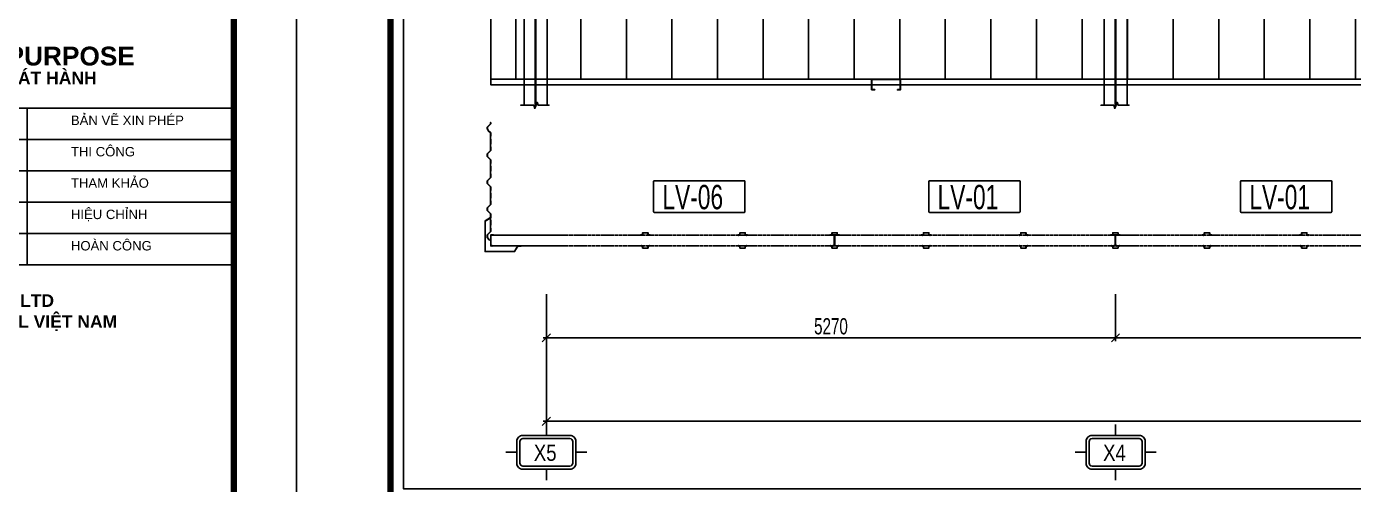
# Model space of a CAD drawing. Header units: inches. Extents: x 340055 to 349452, y -34649 to -30845.
# Drawn here: x 344817.4 to 345063.1, y -33601.5 to -33516.9 of the extents above; entities that cross this region are included whole.
import ezdxf
from ezdxf.enums import TextEntityAlignment as Align

# ---------------------------------------------------------------- set-up
doc = ezdxf.new("R2010")
doc.units = ezdxf.units.IN
doc.header["$MEASUREMENT"] = 0
doc.linetypes.add('DD3', pattern=[0.2, 0.1, -0.1])
for name, color, linetype in [('2', 2, 'Continuous'), ('3', 3, 'Continuous'), ('7', 7, 'Continuous'), ('8', 8, 'Continuous'), ('flashing', 6, 'Continuous'), ('NET IN', 3, 'Continuous')]:
    doc.layers.add(name, color=color, linetype=linetype)
for name, color, linetype, lineweight in [('TL-TIILE BLOCK A2$0$TL-TITLE BLOCK - TEXT @ 1', 7, 'Continuous', 25), ('TL-TIILE BLOCK A2$0$TL-TITLE BLOCK 1', 7, 'Continuous', 50), ('TL-TIILE BLOCK A2$0$TL-TITLE BLOCK 2', 7, 'Continuous', 25)]:
    doc.layers.add(name, color=color, linetype=linetype, lineweight=lineweight)
doc.styles.add('hx2', font='')
doc.styles.add('ST1H', font='vnshxh.shx', dxfattribs={"width": 0.7})
doc.styles.add('TL-TIILE BLOCK A2$0$MEP-TEXT T.BLOCK 1', font='arial.ttf', dxfattribs={"height": 1.5})
doc.styles.add('TL-TIILE BLOCK A2$0$MEP-TEXT T.BLOCK 2', font='arial.ttf')
doc.styles.add('TL-TIILE BLOCK A2$0$MEP-TEXT T.BLOCK 3', font='arial.ttf', dxfattribs={"height": 3})
doc.styles.get('hx2').set_extended_font_data('.VnArial NarrowH')
doc.dimstyles.new('50', dxfattribs={"dimtxt": 3, "dimasz": 1.5, "dimexe": 0.6, "dimexo": 0, "dimtad": 1, "dimdec": 0, "dimlfac": 50, "dimzin": 0, "dimdsep": 46, "dimtxsty": 'ST1H', "dimblk": 'OBLIQUE', "dimcen": 1, "dimdle": 0.6, "dimclrd": 8, "dimclre": 8, "dimclrt": 3, "dimadec": 0, "dimazin": 0, "dimtfac": 1, "dimtdec": 0, "dimtix": 1, "dimtofl": 0, "dimtmove": 0, "dimatfit": 3, "dimfxl": 0, "dimtolj": 1, "dimtzin": 0, "dimlwd": -1, "dimlwe": -1, "dimarcsym": 0})

# ---------------------------------------------------------------- blocks, each defined once
blk = doc.blocks.new('TENTRUC')
at = {"layer": '7'}
for p, q in [((0, 8.27), (0, 10.26)), ((-7.48, 5.13), (-5.48, 5.13)), ((5.48, 5.13), (7.48, 5.13)), ((0, 0), (0, 2))]:
    blk.add_line(p, q, dxfattribs=at)
blk.add_lwpolyline([(-4.36, 8.27), (4.36, 8.27, -0.414214), (5.48, 7.14), (5.48, 3.12, -0.414214), (4.36, 2), (-4.36, 2, -0.414214), (-5.48, 3.12), (-5.48, 7.14, -0.414214)], format="xyb", close=True, dxfattribs=at)
at = {"layer": '8', "ltscale": 15}
blk.add_lwpolyline([(-4.36, 7.68), (4.36, 7.68, -0.414214), (4.9, 7.14), (4.9, 3.12, -0.414214), (4.36, 2.58), (-4.36, 2.58, -0.414214), (-4.9, 3.12), (-4.9, 7.14, -0.414214)], format="xyb", close=True, dxfattribs=at)
at = {"layer": '3', "style": 'hx2'}
blk.add_attdef('TR', text='', height=2.9, dxfattribs=at).set_placement((-0.16, 3.83), align=Align.CENTER)
blk = doc.blocks.new('_Oblique')
at = {"color": 0, "linetype": 'ByBlock', "lineweight": -2}
blk.add_line((-0.5, -0.5), (0.5, 0.5), dxfattribs=at)
blk = doc.blocks.new('*D288')
at = {"color": 8, "transparency": 16777216}
for p, q in [((344913.61, -33566.34), (344913.61, -33575.03)), ((345019.01, -33566.34), (345019.01, -33575.03)), ((344913.01, -33574.43), (345019.61, -33574.43))]:
    blk.add_line(p, q, dxfattribs=at)
at = {"layer": 'Defpoints', "color": 0, "transparency": 16777216}
for p in [(344913.61, -33566.34), (345019.01, -33566.34), (345019.01, -33574.43)]:
    blk.add_point(p, dxfattribs=at)
at = {"color": 8, "transparency": 16777216, "xscale": 1.5, "yscale": 1.5, "zscale": 1.5, "rotation": 180}
blk.add_blockref('_Oblique', (344913.61, -33574.43), dxfattribs=at)
at = {"color": 8, "transparency": 16777216, "xscale": 1.5, "yscale": 1.5, "zscale": 1.5}
blk.add_blockref('_Oblique', (345019.01, -33574.43), dxfattribs=at)
at = {"color": 3, "transparency": 16777216, "insert": (344966.31, -33572.3), "char_height": 3, "attachment_point": 5, "style": 'ST1H'}
blk.add_mtext('\\A1;5270', dxfattribs=at)
blk = doc.blocks.new('*D289')
at = {"color": 8, "transparency": 16777216}
for p, q in [((345019.01, -33566.34), (345019.01, -33575.03)), ((345123.01, -33566.34), (345123.01, -33575.03)), ((345018.41, -33574.43), (345123.61, -33574.43))]:
    blk.add_line(p, q, dxfattribs=at)
at = {"layer": 'Defpoints', "color": 0, "transparency": 16777216}
for p in [(345019.01, -33566.34), (345123.01, -33566.34), (345123.01, -33574.43)]:
    blk.add_point(p, dxfattribs=at)
at = {"color": 8, "transparency": 16777216, "xscale": 1.5, "yscale": 1.5, "zscale": 1.5, "rotation": 180}
blk.add_blockref('_Oblique', (345019.01, -33574.43), dxfattribs=at)
at = {"color": 8, "transparency": 16777216, "xscale": 1.5, "yscale": 1.5, "zscale": 1.5}
blk.add_blockref('_Oblique', (345123.01, -33574.43), dxfattribs=at)
at = {"color": 3, "transparency": 16777216, "insert": (345071.01, -33572.3), "char_height": 3, "attachment_point": 5, "style": 'ST1H'}
blk.add_mtext('\\A1;5200', dxfattribs=at)
blk = doc.blocks.new('*D293')
at = {"color": 8, "transparency": 16777216}
for p, q in [((344913.61, -33566.34), (344913.61, -33590.45)), ((345446.91, -33566.34), (345446.91, -33590.45)), ((344913.01, -33589.85), (345447.51, -33589.85))]:
    blk.add_line(p, q, dxfattribs=at)
at = {"layer": 'Defpoints', "color": 0, "transparency": 16777216}
for p in [(344913.61, -33566.34), (345446.91, -33566.34), (345446.91, -33589.85)]:
    blk.add_point(p, dxfattribs=at)
at = {"color": 8, "transparency": 16777216, "xscale": 1.5, "yscale": 1.5, "zscale": 1.5, "rotation": 180}
blk.add_blockref('_Oblique', (344913.61, -33589.85), dxfattribs=at)
at = {"color": 8, "transparency": 16777216, "xscale": 1.5, "yscale": 1.5, "zscale": 1.5}
blk.add_blockref('_Oblique', (345446.91, -33589.85), dxfattribs=at)
at = {"color": 3, "transparency": 16777216, "insert": (345180.26, -33587.73), "char_height": 3, "attachment_point": 5, "style": 'ST1H'}
blk.add_mtext('\\A1;26665', dxfattribs=at)
blk = doc.blocks.new('RIVET')
at = {"color": 8}
for p, q in [((-4, -1), (-4, 1)), ((-4, -1), (-4, 1)), ((-4, 1), (-4, 0)), ((-4, 0), (-4, -1)), ((-1, -1), (-1, 1)), ((-1, 1), (0, 1)), ((0, 3), (0, 3)), ((0, 1), (0, 2)), ((0, 2), (1, 1)), ((0, -2), (0, 2)), ((0, -1), (0, 1)), ((1, -1), (1, 1)), ((1, 1), (1, 1)), ((1, 1), (1, -1)), ((0, -1), (-1, -1)), ((1, -1), (0, -2)), ((0, -2), (0, -1)), ((0, -2), (0, -2)), ((1, -1), (1, -1))]:
    blk.add_line(p, q, dxfattribs=at)
for centre, radius, start, end in [((-3, 0), 1.78, 64.6352, 125.2369), ((-3, 1), 0.634, 101.5667, 142.2309), ((-1, 3), 1.71, 240.4783, 268.3625), ((0, 2), 0.0625, 90, 180), ((0, 2), 0.0625, 26.5651, 90), ((0, 1), 0.0625, 270, 0), ((5, 1), 4.45, 179.0778, 187.9518), ((0, 1), 0.625, 0, 26.5651), ((6, -1), 4.85, 172.415, 180.5555), ((-3, 0), 1.78, 234.7631, 295.3648), ((-3, -1), 0.634, 217.7691, 258.4333), ((-1, -3), 1.71, 91.6375, 119.5217), ((0, -1), 0.0625, 0, 90), ((0, -2), 0.0625, 270, 333.4349), ((0, -2), 0.0625, 180, 270), ((0, -1), 0.625, 333.4349, 0)]:
    blk.add_arc(centre, radius, start, end, dxfattribs=at)
blk = doc.blocks.new('kt kien truc 1')
at = {"layer": 'Defpoints', "color": 8}
blk.add_lwpolyline([(0, 0), (594, 0), (594, 420), (0, 420)], close=True, dxfattribs=at)
at = {"layer": 'TL-TIILE BLOCK A2$0$TL-TITLE BLOCK 1', "const_width": 1}
blk.add_lwpolyline([(20, 10), (579, 10), (584, 15), (584, 405), (579, 410), (20, 410), (15, 405), (15, 15)], close=True, dxfattribs=at)
at = {"layer": 'TL-TIILE BLOCK A2$0$TL-TITLE BLOCK 2'}
for p, q in [((584, 262), (509, 262)), ((551, 262), (551, 237)), ((584, 257), (509, 257)), ((584, 252), (509, 252)), ((584, 247), (509, 247)), ((584, 242), (509, 242)), ((509, 237), (584, 237))]:
    blk.add_line(p, q, dxfattribs=at)
at = {"layer": 'TL-TIILE BLOCK A2$0$TL-TITLE BLOCK - TEXT @ 1', "attachment_point": 1}
for s, width, heights, insert, char_height, style in [('\\pi11.8638;{\\fArial|b1|i0|c0|p34;ISSUANCE PURPOSE}', 66.5482, [0], (513.01, 271.79), 3, 'TL-TIILE BLOCK A2$0$MEP-TEXT T.BLOCK 3'), ('\\pi17.8812;{\\fArial|b1|i0|c0|p34;MỤC ĐÍCH PHÁT HÀNH}', 66.5482, [0], (513.01, 267.79), 2, 'TL-TIILE BLOCK A2$0$MEP-TEXT T.BLOCK 2'), ('BẢN VẼ XIN PHÉP', 44.9946, [0], (557.97, 260.79), 1.5, 'TL-TIILE BLOCK A2$0$MEP-TEXT T.BLOCK 1'), ('THI CÔNG', 44.9946, [0], (557.97, 255.79), 1.5, 'TL-TIILE BLOCK A2$0$MEP-TEXT T.BLOCK 1'), ('THAM KHẢO', 44.9946, [0], (557.97, 250.79), 1.5, 'TL-TIILE BLOCK A2$0$MEP-TEXT T.BLOCK 1'), ('HIỆU CHỈNH', 44.9946, [1.55], (557.97, 245.79), 1.5, 'TL-TIILE BLOCK A2$0$MEP-TEXT T.BLOCK 1'), ('HOÀN CÔNG', 44.9946, [0], (557.97, 240.79), 1.5, 'TL-TIILE BLOCK A2$0$MEP-TEXT T.BLOCK 1'), ('\\pi5.64586;{\\fArial|b1|i0|c0|p34;AKZO NOBEL VIETNAM CO., LTD\\PCÔNG TY TNHH AKZO NOBEL VIỆT NAM}', 66.5482, [0], (505.09, 232.29), 2, 'TL-TIILE BLOCK A2$0$MEP-TEXT T.BLOCK 2')]:
    blk.add_mtext_dynamic_manual_height_columns(s, width=width, gutter_width=15, heights=heights, dxfattribs=dict(at, insert=insert, char_height=char_height, style=style))

msp = doc.modelspace()

# ---------------------------------------------------------------- hatches: boundary and pattern name
h = msp.add_hatch()
h.set_pattern_fill('ANSI31', color=3, scale=67.5, angle=45, style=0)
h.set_pattern_definition([(90, (2399.665, 8275.868), (-8.4375, 2e-15), [])])
h.paths.add_polyline_path([(344907.9385, -33471.6132), (345442.2874, -33471.6132), (345442.2874, -33526.6101), (344907.9385, -33526.6101)])

# ---------------------------------------------------------------- linework, layer by layer
at = {"color": 8}
for points in [[(344887.1451, -33426.5398), (345456.4831, -33426.5398), (345456.4831, -33602.3297), (344887.1451, -33602.3297)], [(344907.9385, -33471.6132), (345442.2874, -33471.6132), (345442.2874, -33526.6101), (344907.9385, -33526.6101)]]:
    msp.add_lwpolyline(points, close=True, dxfattribs=at)
at = {"color": 6}
msp.add_lwpolyline([(344907.9385, -33526.6101), (344903.3119, -33526.6101), (344903.3119, -33426.5398), (344907.9385, -33426.5398)], close=True, dxfattribs=at)
at = {"color": 3, "ltscale": 15}
msp.add_lwpolyline([(344903.3119, -33534.5901), (344903.3119, -33534.8343), (344902.6929, -33535.4524), (344902.6929, -33535.836), (344902.8502, -33536.0047), (344902.8502, -33536.1032), (344903.3119, -33536.4987), (344903.3119, -33537.1446), (344903.276, -33537.2171), (344903.276, -33537.6071), (344903.3119, -33537.6796), (344903.3119, -33538.591), (344903.276, -33538.6635), (344903.276, -33539.0535), (344903.3119, -33539.126), (344903.3119, -33539.771), (344902.6929, -33540.3941), (344902.6929, -33540.8776), (344903.3119, -33541.5007), (344903.3119, -33542.1457), (344903.276, -33542.2182), (344903.276, -33542.6082), (344903.3119, -33542.6807), (344903.3119, -33543.5921), (344903.276, -33543.6646), (344903.276, -33544.0546), (344903.3119, -33544.127), (344903.3119, -33544.7721), (344902.6929, -33545.3905), (344902.6929, -33545.874), (344903.3119, -33546.4924), (344903.3119, -33547.1426), (344903.276, -33547.2151), (344903.276, -33547.6051), (344903.3119, -33547.6775), (344903.3119, -33548.5889), (344903.276, -33548.6614), (344903.276, -33549.0514), (344903.3119, -33549.1239), (344903.3119, -33549.7689), (344902.6929, -33550.392), (344902.6929, -33550.8755), (344903.3119, -33551.4986), (344903.3119, -33552.1488), (344903.276, -33552.2213), (344903.276, -33552.6113), (344903.3119, -33552.6837), (344903.3119, -33553.5952), (344903.276, -33553.6676), (344903.276, -33554.0576), (344903.3119, -33554.1301), (344903.3119, -33554.7752), (344902.6929, -33555.3936), (344902.6929, -33555.8786), (344903.0059, -33556.2893), (344903.3157, -33556.3838), (344903.3157, -33556.4038), (344902.996, -33556.3093), (344902.6729, -33555.8853), (344902.6729, -33555.3853), (344903.2919, -33554.7669), (344903.2919, -33554.1348), (344903.256, -33554.0623), (344903.256, -33553.6629), (344903.2919, -33553.5905), (344903.2919, -33552.6884), (344903.256, -33552.616), (344903.256, -33552.2166), (344903.2919, -33552.1441), (344903.2919, -33551.5069), (344902.6729, -33550.8838), (344902.6729, -33550.3838), (344903.2919, -33549.7607), (344903.2919, -33549.1286), (344903.256, -33549.0561), (344903.256, -33548.6567), (344903.2919, -33548.5843), (344903.2919, -33547.6822), (344903.256, -33547.6097), (344903.256, -33547.2104), (344903.2919, -33547.1379), (344903.2919, -33546.5007), (344902.6729, -33545.8822), (344902.6729, -33545.3822), (344903.2919, -33544.7638), (344903.2919, -33544.1317), (344903.256, -33544.0593), (344903.256, -33543.6599), (344903.2919, -33543.5874), (344903.2919, -33542.6854), (344903.256, -33542.6129), (344903.256, -33542.2135), (344903.2919, -33542.141), (344903.2919, -33541.5089), (344902.6729, -33540.8858), (344902.6729, -33540.3858), (344903.2919, -33539.7627), (344903.2919, -33539.1306), (344903.256, -33539.0582), (344903.256, -33538.6588), (344903.2919, -33538.5863), (344903.2919, -33537.6843), (344903.256, -33537.6118), (344903.256, -33537.2124), (344903.2919, -33537.1399), (344903.2919, -33536.5079), (344902.8302, -33536.1124), (344902.8302, -33536.0126), (344902.6729, -33535.8438), (344902.6729, -33535.4445), (344903.2908, -33534.8276), (344903.2908, -33534.5901)], close=True, dxfattribs=at)
at = {"color": 71, "linetype": 'DD3', "ltscale": 0.1}
for points in [[(344917.4048, -33555.4027), (344966.933, -33555.4027), (344966.933, -33557.4058), (344917.4048, -33557.4058), (344903.332, -33557.4058), (344903.332, -33555.4027)], [(344917.4048, -33557.4058), (344966.933, -33557.4058), (344966.933, -33555.4027), (344917.4048, -33555.4027), (344903.332, -33555.4027), (344903.332, -33557.4058)], [(344917.4048, -33557.3858), (344903.352, -33557.3858), (344903.352, -33555.4227), (344917.4048, -33555.4227), (344966.9129, -33555.4227), (344966.9129, -33557.3858)], [(344917.4048, -33555.4227), (344903.352, -33555.4227), (344903.352, -33557.3858), (344917.4048, -33557.3858), (344966.9129, -33557.3858), (344966.9129, -33555.4227)], [(344969.4089, -33555.4027), (345018.9371, -33555.4027), (345018.9371, -33557.4058), (344969.4089, -33557.4058), (344966.973, -33557.4058), (344966.973, -33555.4027)], [(344969.4089, -33557.4058), (345018.9371, -33557.4058), (345018.9371, -33555.4027), (344969.4089, -33555.4027), (344966.973, -33555.4027), (344966.973, -33557.4058)], [(344969.4089, -33557.3858), (344966.993, -33557.3858), (344966.993, -33555.4227), (344969.4089, -33555.4227), (345018.917, -33555.4227), (345018.917, -33557.3858)], [(344969.4089, -33555.4227), (344966.993, -33555.4227), (344966.993, -33557.3858), (344969.4089, -33557.3858), (345018.917, -33557.3858), (345018.917, -33555.4227)], [(345021.413, -33555.4027), (345070.9412, -33555.4027), (345070.9412, -33557.4058), (345021.413, -33557.4058), (345018.9771, -33557.4058), (345018.9771, -33555.4027)], [(345021.413, -33557.4058), (345070.9412, -33557.4058), (345070.9412, -33555.4027), (345021.413, -33555.4027), (345018.9771, -33555.4027), (345018.9771, -33557.4058)], [(345021.413, -33557.3858), (345018.9972, -33557.3858), (345018.9972, -33555.4227), (345021.413, -33555.4227), (345070.9212, -33555.4227), (345070.9212, -33557.3858)], [(345021.413, -33555.4227), (345018.9972, -33555.4227), (345018.9972, -33557.3858), (345021.413, -33557.3858), (345070.9212, -33557.3858), (345070.9212, -33555.4227)]]:
    msp.add_lwpolyline(points, close=True, dxfattribs=at)
at = {"layer": '2', "color": 8}
msp.add_line((344903.3119, -33526.6101), (345446.7124, -33526.6101), dxfattribs=at)
at = {"layer": '2', "color": 8, "ltscale": 50}
msp.add_lwpolyline([(344978.6031, -33528.5001), (344979.1431, -33528.5001), (344979.1431, -33526.6701), (344973.8631, -33526.6701), (344973.8631, -33528.5001), (344974.4031, -33528.5001), (344974.4031, -33528.5601), (344973.8631, -33528.5601, -0.41421356), (344973.8031, -33528.5001), (344973.8031, -33526.6701, -0.41421356), (344973.8631, -33526.6101), (344979.1431, -33526.6101, -0.41421356), (344979.2031, -33526.6701), (344979.2031, -33528.5001, -0.41421356), (344979.1431, -33528.5601), (344978.6031, -33528.5601), (344978.6031, -33528.5001)], format="xyb", dxfattribs=at)
at = {"layer": '8', "color": 8}
for p, q in [((344909.4919, -33531.4195), (344909.4919, -33426.5398)), ((344911.5519, -33531.7492), (344911.5519, -33426.5398)), ((344911.6719, -33531.4195), (344911.6719, -33426.5398)), ((344913.7319, -33531.4195), (344913.7319, -33426.5398)), ((345016.8924, -33531.4195), (345016.8924, -33426.5398)), ((345018.952, -33531.7503), (345018.952, -33426.5398)), ((345019.072, -33531.4206), (345019.072, -33426.5398)), ((345021.1324, -33531.4195), (345021.1324, -33426.5398))]:
    msp.add_line(p, q, dxfattribs=at)
at = {"layer": 'flashing'}
for points in [[(344903.3119, -33526.6101), (345446.7124, -33526.6101), (345446.7124, -33527.6101), (344903.3119, -33527.6101)], [(344907.6937, -33558.4326), (344902.2851, -33558.4326), (344902.2851, -33552.8189), (344903.3119, -33552.2025), (344903.3119, -33551.5953), (344903.2819, -33551.5953), (344903.2819, -33552.1855), (344902.2551, -33552.8019), (344902.2551, -33558.4626), (344907.7107, -33558.4626), (344908.3271, -33557.4358), (344908.9172, -33557.4358), (344908.9172, -33557.4058), (344908.3101, -33557.4058)], [(344903.3119, -33556.6285), (344903.3119, -33555.3825), (344903.8127, -33555.3825), (344903.8127, -33555.4027), (344903.332, -33555.4027), (344903.332, -33556.6285), (344903.332, -33557.4059), (344903.8127, -33557.4059), (344903.8127, -33557.4261), (344903.3119, -33557.4261)], [(344931.4308, -33555.3826), (344931.0308, -33555.3826), (344931.0308, -33555.4027), (344931.4509, -33555.4027), (344931.4509, -33555.0026), (344932.2271, -33555.0026), (344932.4109, -33555.0026), (344932.4109, -33555.4027), (344932.8311, -33555.4027), (344932.8311, -33555.3826), (344932.4311, -33555.3826), (344932.4311, -33554.9826), (344932.2271, -33554.9826), (344931.4308, -33554.9826)], [(344949.4349, -33555.3826), (344949.0349, -33555.3826), (344949.0349, -33555.4027), (344949.455, -33555.4027), (344949.455, -33555.0026), (344950.2313, -33555.0026), (344950.415, -33555.0026), (344950.415, -33555.4027), (344950.8352, -33555.4027), (344950.8352, -33555.3826), (344950.4352, -33555.3826), (344950.4352, -33554.9826), (344950.2313, -33554.9826), (344949.4349, -33554.9826)], [(344967.4814, -33555.3826), (344967.8814, -33555.3826), (344967.8814, -33555.4027), (344967.4613, -33555.4027), (344967.4613, -33555.0026), (344966.6851, -33555.0026), (344966.5013, -33555.0026), (344966.5013, -33555.4027), (344966.0812, -33555.4027), (344966.0812, -33555.3826), (344966.4812, -33555.3826), (344966.4812, -33554.9826), (344966.6851, -33554.9826), (344967.4814, -33554.9826)], [(344966.953, -33556.6285), (344966.953, -33555.3825), (344966.4522, -33555.3825), (344966.4522, -33555.4027), (344966.933, -33555.4027), (344966.933, -33556.6285), (344966.933, -33557.4059), (344966.4522, -33557.4059), (344966.4522, -33557.4261), (344966.953, -33557.4261)], [(344966.953, -33556.6285), (344966.953, -33555.3825), (344967.4538, -33555.3825), (344967.4538, -33555.4027), (344966.973, -33555.4027), (344966.973, -33556.6285), (344966.973, -33557.4059), (344967.4538, -33557.4059), (344967.4538, -33557.4261), (344966.953, -33557.4261)], [(344983.4349, -33555.3826), (344983.0349, -33555.3826), (344983.0349, -33555.4027), (344983.4551, -33555.4027), (344983.4551, -33555.0026), (344984.2313, -33555.0026), (344984.4151, -33555.0026), (344984.4151, -33555.4027), (344984.8352, -33555.4027), (344984.8352, -33555.3826), (344984.4352, -33555.3826), (344984.4352, -33554.9826), (344984.2313, -33554.9826), (344983.4349, -33554.9826)], [(345001.439, -33555.3826), (345001.039, -33555.3826), (345001.039, -33555.4027), (345001.4592, -33555.4027), (345001.4592, -33555.0026), (345002.2354, -33555.0026), (345002.4192, -33555.0026), (345002.4192, -33555.4027), (345002.8393, -33555.4027), (345002.8393, -33555.3826), (345002.4393, -33555.3826), (345002.4393, -33554.9826), (345002.2354, -33554.9826), (345001.439, -33554.9826)], [(345019.4855, -33555.3826), (345019.8855, -33555.3826), (345019.8855, -33555.4027), (345019.4654, -33555.4027), (345019.4654, -33555.0026), (345018.6892, -33555.0026), (345018.5054, -33555.0026), (345018.5054, -33555.4027), (345018.0853, -33555.4027), (345018.0853, -33555.3826), (345018.4853, -33555.3826), (345018.4853, -33554.9826), (345018.6892, -33554.9826), (345019.4855, -33554.9826)], [(345018.9571, -33556.6285), (345018.9571, -33555.3825), (345018.4563, -33555.3825), (345018.4563, -33555.4027), (345018.9371, -33555.4027), (345018.9371, -33556.6285), (345018.9371, -33557.4059), (345018.4563, -33557.4059), (345018.4563, -33557.4261), (345018.9571, -33557.4261)], [(345018.9571, -33556.6285), (345018.9571, -33555.3825), (345019.4579, -33555.3825), (345019.4579, -33555.4027), (345018.9771, -33555.4027), (345018.9771, -33556.6285), (345018.9771, -33557.4059), (345019.4579, -33557.4059), (345019.4579, -33557.4261), (345018.9571, -33557.4261)], [(345035.439, -33555.3826), (345035.039, -33555.3826), (345035.039, -33555.4027), (345035.4592, -33555.4027), (345035.4592, -33555.0026), (345036.2354, -33555.0026), (345036.4192, -33555.0026), (345036.4192, -33555.4027), (345036.8393, -33555.4027), (345036.8393, -33555.3826), (345036.4393, -33555.3826), (345036.4393, -33554.9826), (345036.2354, -33554.9826), (345035.439, -33554.9826)], [(345053.4432, -33555.3826), (345053.0432, -33555.3826), (345053.0432, -33555.4027), (345053.4633, -33555.4027), (345053.4633, -33555.0026), (345054.2395, -33555.0026), (345054.4233, -33555.0026), (345054.4233, -33555.4027), (345054.8434, -33555.4027), (345054.8434, -33555.3826), (345054.4434, -33555.3826), (345054.4434, -33554.9826), (345054.2395, -33554.9826), (345053.4432, -33554.9826)], [(344931.4308, -33557.4259), (344931.0308, -33557.4259), (344931.0308, -33557.4058), (344931.4509, -33557.4058), (344931.4509, -33557.8059), (344932.2271, -33557.8059), (344932.4109, -33557.8059), (344932.4109, -33557.4058), (344932.8311, -33557.4058), (344932.8311, -33557.4259), (344932.4311, -33557.4259), (344932.4311, -33557.8259), (344932.2271, -33557.8259), (344931.4308, -33557.8259)], [(344949.4349, -33557.4259), (344949.0349, -33557.4259), (344949.0349, -33557.4058), (344949.455, -33557.4058), (344949.455, -33557.8059), (344950.2313, -33557.8059), (344950.415, -33557.8059), (344950.415, -33557.4058), (344950.8352, -33557.4058), (344950.8352, -33557.4259), (344950.4352, -33557.4259), (344950.4352, -33557.8259), (344950.2313, -33557.8259), (344949.4349, -33557.8259)], [(344967.4814, -33557.4259), (344967.8814, -33557.4259), (344967.8814, -33557.4058), (344967.4613, -33557.4058), (344967.4613, -33557.8059), (344966.6851, -33557.8059), (344966.5013, -33557.8059), (344966.5013, -33557.4058), (344966.0812, -33557.4058), (344966.0812, -33557.4259), (344966.4812, -33557.4259), (344966.4812, -33557.8259), (344966.6851, -33557.8259), (344967.4814, -33557.8259)], [(344983.4349, -33557.4259), (344983.0349, -33557.4259), (344983.0349, -33557.4058), (344983.4551, -33557.4058), (344983.4551, -33557.8059), (344984.2313, -33557.8059), (344984.4151, -33557.8059), (344984.4151, -33557.4058), (344984.8352, -33557.4058), (344984.8352, -33557.4259), (344984.4352, -33557.4259), (344984.4352, -33557.8259), (344984.2313, -33557.8259), (344983.4349, -33557.8259)], [(345001.439, -33557.4259), (345001.039, -33557.4259), (345001.039, -33557.4058), (345001.4592, -33557.4058), (345001.4592, -33557.8059), (345002.2354, -33557.8059), (345002.4192, -33557.8059), (345002.4192, -33557.4058), (345002.8393, -33557.4058), (345002.8393, -33557.4259), (345002.4393, -33557.4259), (345002.4393, -33557.8259), (345002.2354, -33557.8259), (345001.439, -33557.8259)], [(345019.4855, -33557.4259), (345019.8855, -33557.4259), (345019.8855, -33557.4058), (345019.4654, -33557.4058), (345019.4654, -33557.8059), (345018.6892, -33557.8059), (345018.5054, -33557.8059), (345018.5054, -33557.4058), (345018.0853, -33557.4058), (345018.0853, -33557.4259), (345018.4853, -33557.4259), (345018.4853, -33557.8259), (345018.6892, -33557.8259), (345019.4855, -33557.8259)], [(345035.439, -33557.4259), (345035.039, -33557.4259), (345035.039, -33557.4058), (345035.4592, -33557.4058), (345035.4592, -33557.8059), (345036.2354, -33557.8059), (345036.4192, -33557.8059), (345036.4192, -33557.4058), (345036.8393, -33557.4058), (345036.8393, -33557.4259), (345036.4393, -33557.4259), (345036.4393, -33557.8259), (345036.2354, -33557.8259), (345035.439, -33557.8259)], [(345053.4432, -33557.4259), (345053.0432, -33557.4259), (345053.0432, -33557.4058), (345053.4633, -33557.4058), (345053.4633, -33557.8059), (345054.2395, -33557.8059), (345054.4233, -33557.8059), (345054.4233, -33557.4058), (345054.8434, -33557.4058), (345054.8434, -33557.4259), (345054.4434, -33557.4259), (345054.4434, -33557.8259), (345054.2395, -33557.8259), (345053.4432, -33557.8259)]]:
    msp.add_lwpolyline(points, close=True, dxfattribs=at)
at = {"layer": 'flashing', "color": 8, "linetype": 'Continuous'}
for points in [[(344914.1429, -33531.4195), (344914.1429, -33531.4195), (344914.1429, -33531.4195), (344914.1429, -33531.4195), (344912.0843, -33531.4195), (344911.8781, -33530.853), (344911.4657, -33531.986), (344911.2595, -33531.4195), (344908.8489, -33531.4195), (344908.8489, -33531.4195), (344908.8489, -33531.4195), (344908.8489, -33531.4195), (344908.8489, -33531.4195), (344908.8489, -33531.4195), (344908.8489, -33531.4195), (344908.8489, -33531.4195)], [(345021.5433, -33531.4195), (345021.5433, -33531.4195), (345021.5433, -33531.4195), (345021.5433, -33531.4195), (345019.4848, -33531.4195), (345019.2786, -33530.853), (345018.8662, -33531.986), (345018.66, -33531.4195), (345016.2493, -33531.4195), (345016.2493, -33531.4195), (345016.2493, -33531.4195), (345016.2493, -33531.4195), (345016.2493, -33531.4195), (345016.2493, -33531.4195), (345016.2493, -33531.4195), (345016.2493, -33531.4195)]]:
    msp.add_lwpolyline(points, dxfattribs=at)
at = {"layer": 'NET IN'}
msp.add_lwpolyline([(344178.5705, -33348.7137), (344867.3504, -33348.7137), (344867.3504, -33835.3143), (344178.5705, -33835.3143)], close=True, dxfattribs=at)

# ---------------------------------------------------------------- block references
at = {"layer": '3', "xscale": 1.159562065285868, "yscale": 1.159562065285868, "zscale": 1.159562065285868}
msp.add_blockref('kt kien truc 1', (344178.5705, -33835.7298), dxfattribs=at)
at = {"layer": '3'}
ref = msp.add_blockref('TENTRUC', (344913.6115, -33600.7191), dxfattribs=at)
ref.add_attrib('TR', 'X5', dxfattribs={"layer": '0', "height": 3, "style": 'hx2'}).set_placement((344913.3952, -33597.1658), align=Align.CENTER)
ref = msp.add_blockref('TENTRUC', (345019.0115, -33600.7191), dxfattribs=at)
ref.add_attrib('TR', 'X4', dxfattribs={"layer": '0', "height": 3, "style": 'hx2'}).set_placement((345018.7952, -33597.1658), align=Align.CENTER)
at = {"layer": 'flashing', "color": 0, "ltscale": 500}
for p, xscale, yscale, zscale, rotation in [((344903.6154, -33555.3824), 0.01878004807804246, 0.01878004807804246, 0.01878004807804246, 90), ((344931.2321, -33555.3826), -0.0234375, 0.0234375, 0.0234375000000746, 270), ((344932.6421, -33555.3826), -0.0234375, 0.0234375, 0.0234375000000746, 270), ((344949.2362, -33555.3826), -0.0234375, 0.0234375, 0.0234375000000746, 270), ((344950.6462, -33555.3826), -0.0234375, 0.0234375, 0.0234375000000746, 270), ((344966.2702, -33555.3826), 0.01953125, 0.01953125, 0.01953125, 90), ((344966.6495, -33555.3824), -0.01878004807804246, 0.01878004807804246, 0.01878004807698287, 270), ((344967.2565, -33555.3824), 0.01878004807804246, 0.01878004807804246, 0.01878004807804246, 90), ((344967.6802, -33555.3826), 0.01953125, 0.01953125, 0.01953125, 90), ((344983.2362, -33555.3826), -0.0234375, 0.0234375, 0.0234375000000746, 270), ((344984.6462, -33555.3826), -0.0234375, 0.0234375, 0.0234375000000746, 270), ((345001.2403, -33555.3826), -0.0234375, 0.0234375, 0.0234375000000746, 270), ((345002.6503, -33555.3826), -0.0234375, 0.0234375, 0.0234375000000746, 270), ((345018.2743, -33555.3826), 0.01953125, 0.01953125, 0.01953125, 90), ((345018.6536, -33555.3824), -0.01878004807804246, 0.01878004807804246, 0.01878004807698287, 270), ((345019.2606, -33555.3824), 0.01878004807804246, 0.01878004807804246, 0.01878004807804246, 90), ((345019.6843, -33555.3826), 0.01953125, 0.01953125, 0.01953125, 90), ((345035.2403, -33555.3826), -0.0234375, 0.0234375, 0.0234375000000746, 270), ((345036.6503, -33555.3826), -0.0234375, 0.0234375, 0.0234375000000746, 270), ((345053.2444, -33555.3826), -0.0234375, 0.0234375, 0.0234375000000746, 270), ((345054.6544, -33555.3826), -0.0234375, 0.0234375, 0.0234375000000746, 270), ((344903.5623, -33557.4261), -0.01878004807804246, 0.01878004807804246, 0.01878004807698287, 90), ((344931.2321, -33557.4259), 0.0234375, 0.0234375, 0.0234375, 270), ((344932.6421, -33557.4259), 0.0234375, 0.0234375, 0.0234375, 270), ((344949.2362, -33557.4259), 0.0234375, 0.0234375, 0.0234375, 270), ((344950.6462, -33557.4259), 0.0234375, 0.0234375, 0.0234375, 270), ((344966.2702, -33557.4259), -0.01953124999272404, 0.01953124999272404, 0.01953125000006217, 90), ((344966.7026, -33557.4261), 0.01878004807804246, 0.01878004807804246, 0.01878004807804246, 270), ((344967.2034, -33557.4261), -0.01878004807804246, 0.01878004807804246, 0.01878004807698287, 90), ((344967.6802, -33557.4259), -0.01953124999272404, 0.01953124999272404, 0.01953125000006217, 90), ((344983.2362, -33557.4259), 0.0234375, 0.0234375, 0.0234375, 270), ((344984.6462, -33557.4259), 0.0234375, 0.0234375, 0.0234375, 270), ((345001.2403, -33557.4259), 0.0234375, 0.0234375, 0.0234375, 270), ((345002.6503, -33557.4259), 0.0234375, 0.0234375, 0.0234375, 270), ((345018.2743, -33557.4259), -0.01953124999272404, 0.01953124999272404, 0.01953125000006217, 90), ((345018.7067, -33557.4261), 0.01878004807804246, 0.01878004807804246, 0.01878004807804246, 270), ((345019.2075, -33557.4261), -0.01878004807804246, 0.01878004807804246, 0.01878004807698287, 90), ((345019.6843, -33557.4259), -0.01953124999272404, 0.01953124999272404, 0.01953125000006217, 90), ((345035.2403, -33557.4259), 0.0234375, 0.0234375, 0.0234375, 270), ((345036.6503, -33557.4259), 0.0234375, 0.0234375, 0.0234375, 270), ((345053.2444, -33557.4259), 0.0234375, 0.0234375, 0.0234375, 270), ((345054.6544, -33557.4259), 0.0234375, 0.0234375, 0.0234375, 270)]:
    msp.add_blockref('RIVET', p, dxfattribs=dict(at, xscale=xscale, yscale=yscale, zscale=zscale, rotation=rotation))

# ---------------------------------------------------------------- dimensions: what is measured, and where the dimension line sits
at = {"color": 8}
for base, p2, picture, middle in [((345019.0115, -33574.4255), (345019.0115, -33566.3435), '*D288', (344966.3115, -33572.3005)), ((345446.9139, -33589.8542), (345446.9139, -33566.3435), '*D293', (345180.2627, -33587.7292))]:
    dim = msp.add_linear_dim(base=base, p1=(344913.6115, -33566.3435), p2=p2, dimstyle='50', dxfattribs=at)
    dim.commit()
    dim.dimension.update_dxf_attribs({"geometry": picture, "text_midpoint": middle})
dim = msp.add_linear_dim(base=(345123.0115, -33574.4255), p1=(345019.0115, -33566.3435), p2=(345123.0115, -33566.3435), dimstyle='50', override={"dimtmove": 1}, dxfattribs=at)
dim.commit()
dim.dimension.update_dxf_attribs({"geometry": '*D289', "text_midpoint": (345071.0115, -33572.3005)})

# ---------------------------------------------------------------- next in the draw order: texts
at = {"layer": '3', "char_height": 4.5, "attachment_point": 4, "style": 'ST1H', "bg_fill": 2}
for s, insert in [('\\A1;lv-06', (344935.0951, -33548.4193)), ('\\A1;lv-01', (344986.0477, -33548.4193)), ('\\A1;lv-01', (345043.7703, -33548.4193))]:
    msp.add_mtext(s, dxfattribs=dict(at, insert=insert))

# ---------------------------------------------------------------- next in the draw order: linework, layer by layer
at = {"color": 1}
for points in [[(344933.6189, -33545.3584), (344950.2312, -33545.3584, -0.41421356), (344950.3812, -33545.5084), (344950.3812, -33551.0949, -0.41421356), (344950.2312, -33551.2449), (344933.6189, -33551.2449, -0.41421356), (344933.4689, -33551.0949), (344933.4689, -33545.5084, -0.41421356)], [(344984.5715, -33545.3584), (345001.1838, -33545.3584, -0.41421356), (345001.3338, -33545.5084), (345001.3338, -33551.0949, -0.41421356), (345001.1838, -33551.2449), (344984.5715, -33551.2449, -0.41421356), (344984.4215, -33551.0949), (344984.4215, -33545.5084, -0.41421356)], [(345042.2941, -33545.3584), (345058.9064, -33545.3584, -0.41421356), (345059.0564, -33545.5084), (345059.0564, -33551.0949, -0.41421356), (345058.9064, -33551.2449), (345042.2941, -33551.2449, -0.41421356), (345042.1441, -33551.0949), (345042.1441, -33545.5084, -0.41421356)]]:
    msp.add_lwpolyline(points, format="xyb", close=True, dxfattribs=at)
at = {"layer": 'NET IN'}
msp.add_lwpolyline([(344867.3504, -33348.7137), (345556.1302, -33348.7137), (345556.1302, -33835.3143), (344867.3504, -33835.3143)], close=True, dxfattribs=at)

# ---------------------------------------------------------------- next in the draw order: block references
at = {"layer": '3', "xscale": 1.159562065285868, "yscale": 1.159562065285868, "zscale": 1.159562065285868}
msp.add_blockref('kt kien truc 1', (344867.3504, -33836.1453), dxfattribs=at)

doc.saveas('drawing.dxf')
